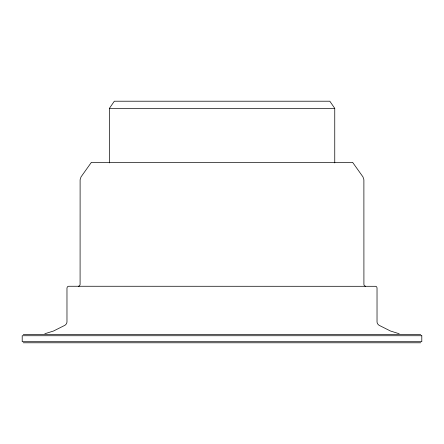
<?xml version="1.0" encoding="UTF-8"?>
<svg xmlns="http://www.w3.org/2000/svg" width="444" height="444" viewBox="0 0 444 444"><rect width="100%" height="100%" fill="white"/><g stroke="black" fill="none" stroke-linecap="round" stroke-linejoin="round"><path stroke-width="0.67" d="M109.402 162.915L109.402 108.358L114.336 101.21L329.82 101.21L334.754 108.358L334.754 162.915M44.844 333.733L53.513 331.013L65.04 325.236L66.583 323.693L66.972 322.083L66.972 287.884L67.582 286.619L68.598 286.258L375.774 286.302L376.673 286.868L377.028 287.884L377.028 322.083L377.417 323.693L378.96 325.236L390.487 331.013L399.156 333.733M78.46 286.258L79.476 285.903L80.087 284.637L80.114 179.737L81.019 176.917L91.392 162.343L352.608 162.343L362.981 176.917L363.886 179.737L363.914 284.637L364.269 285.653L365.54 286.258M109.402 108.358L334.754 108.358M23.282 334.648L420.718 334.648M23.282 342.79L420.718 342.79M421.8 335.736L22.2 335.736L22.2 341.708L421.8 341.708L421.8 335.736"/></g></svg>
